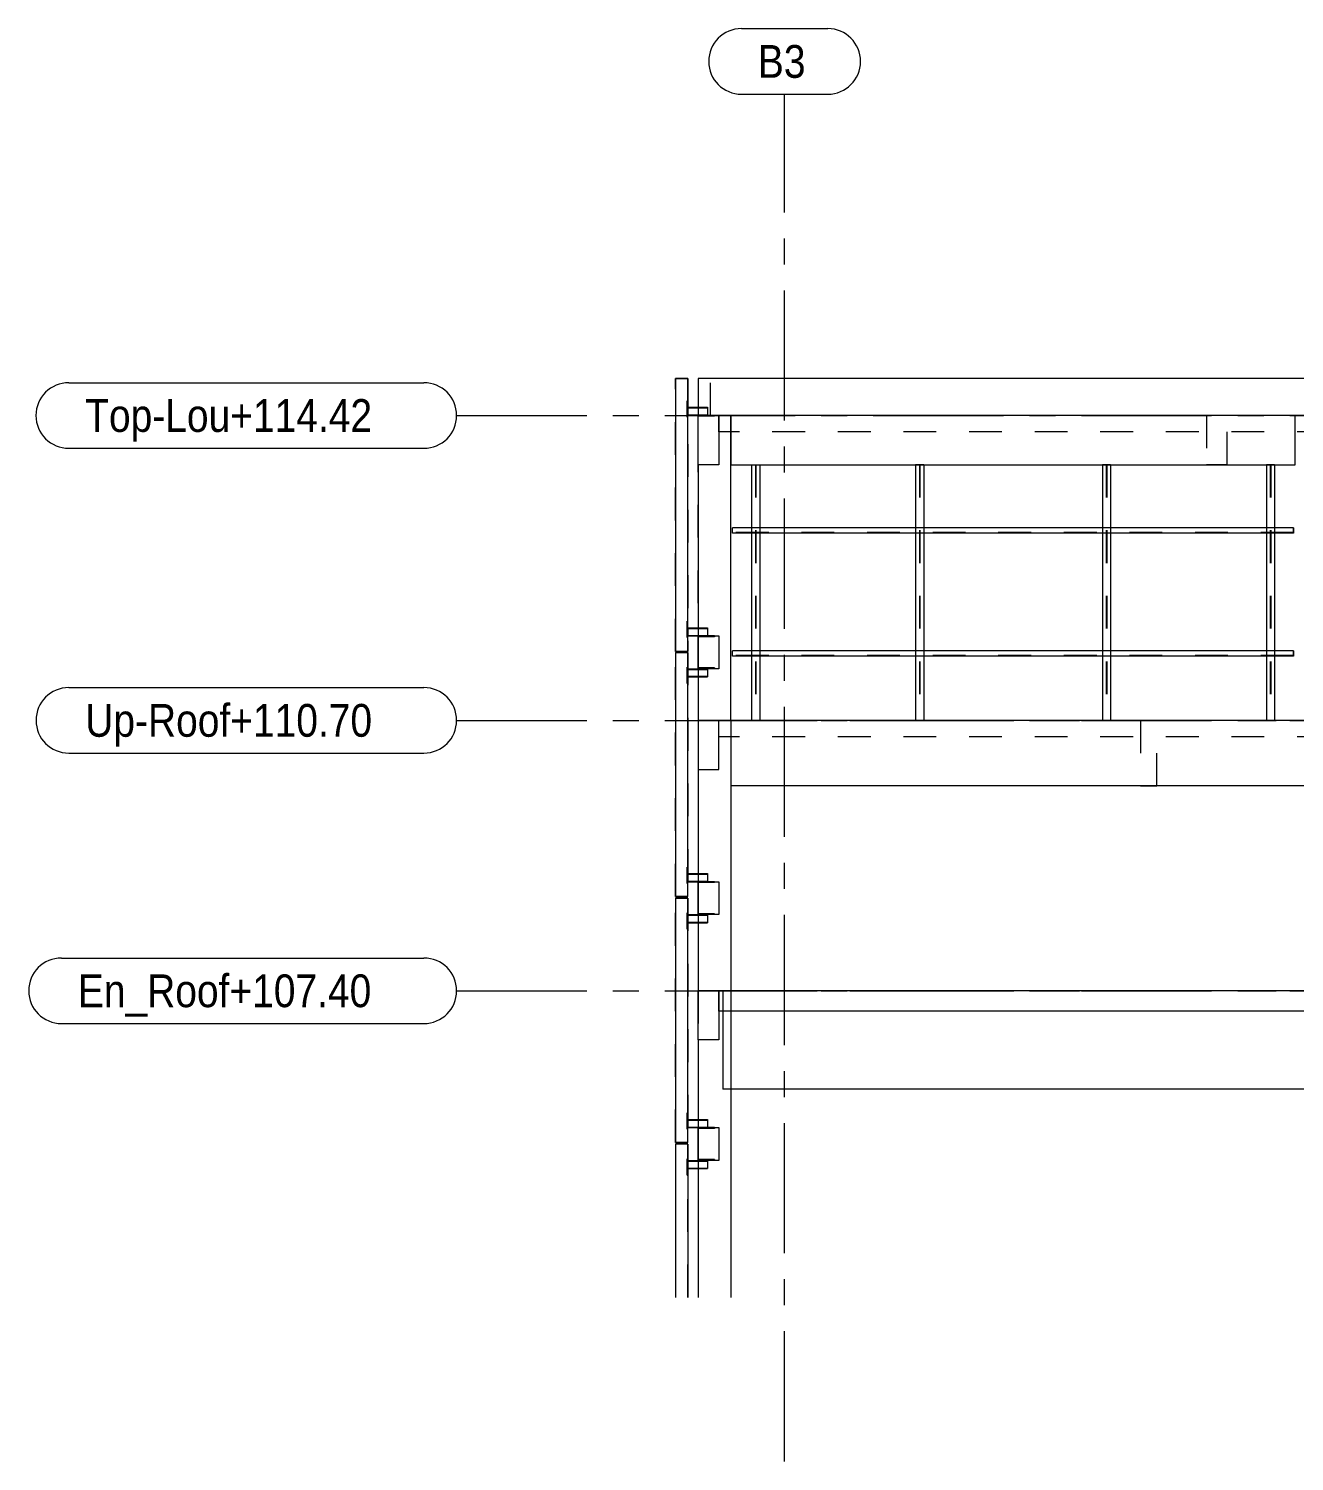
# Model space of a CAD drawing. Header units: millimetres. Extents: x 652937 to 1670132, y 1473552 to 2851037.
# Drawn here: x 663621.54 to 663636.98, y 1524456.51 to 1524473.99 of the extents above; entities that cross this region are included whole.
import ezdxf

# ---------------------------------------------------------------- set-up
doc = ezdxf.new("R2010")
doc.units = ezdxf.units.MM
doc.linetypes.add('XKITLINE00', pattern=[0])
doc.linetypes.add('XKITLINE02', pattern=[4, 2, -2])
doc.layers.add('Part', color=7, linetype='Continuous', lineweight=0)
doc.layers.add('S-GRID', color=7, linetype='Continuous', lineweight=9)
doc.styles.add('Arial', font='arial.ttf')

# ---------------------------------------------------------------- blocks, each defined once
blk = doc.blocks.new('*A26392226')
at = {"layer": 'S-GRID', "color": 7, "linetype": 'XKITLINE00', "lineweight": 0}
for p, q in [((786.549204, 142.722396), (794.486704, 142.722396)), ((796.074204, 142.722396), (797.661704, 142.722396)), ((799.249204, 142.722396), (807.186704, 142.722396)), ((808.774204, 142.722396), (810.361704, 142.722396)), ((811.949204, 142.722396), (819.886704, 142.722396)), ((821.474204, 142.722396), (823.061704, 142.722396)), ((824.649204, 142.722396), (832.586704, 142.722396)), ((834.174204, 142.722396), (835.761704, 142.722396)), ((837.349204, 142.722396), (845.286704, 142.722396)), ((846.874204, 142.722396), (848.461704, 142.722396)), ((850.049204, 142.722396), (857.986704, 142.722396)), ((859.574204, 142.722396), (861.161704, 142.722396)), ((862.749204, 142.722396), (870.686704, 142.722396)), ((872.274204, 142.722396), (873.861704, 142.722396)), ((875.449204, 142.722396), (883.386704, 142.722396)), ((884.974204, 142.722396), (886.561704, 142.722396)), ((888.149204, 142.722396), (896.086704, 142.722396)), ((897.674204, 142.722396), (899.261704, 142.722396))]:
    blk.add_line(p, q, dxfattribs=at)
at = {"layer": 'S-GRID', "color": 7, "style": 'Arial', "width": 0.85}
blk.add_text('En_Roof+107.40', height=2, dxfattribs=at).set_placement((763.453501, 141.722396))
blk = doc.blocks.new('*A26402227')
at = {"layer": 'Part', "color": 7, "linetype": 'XKITLINE00', "lineweight": 0}
for p, q in [((883.549204, 142.722396), (802.529204, 142.722396)), ((802.529204, 142.722396), (802.529204, 141.472396)), ((883.549204, 142.722396), (883.549204, 141.472396)), ((883.549204, 141.472396), (802.529204, 141.472396))]:
    blk.add_line(p, q, dxfattribs=at)
blk = doc.blocks.new('*A26412228')
at = {"layer": 'Part', "color": 7, "linetype": 'XKITLINE02', "lineweight": 0}
for p, q in [((802.529204, 142.722396), (883.549204, 142.722396)), ((802.529204, 141.472396), (802.529204, 142.722396)), ((883.549204, 142.722396), (883.549204, 141.472396)), ((883.549204, 141.472396), (802.529204, 141.472396))]:
    blk.add_line(p, q, dxfattribs=at)
blk = doc.blocks.new('*A26422229')
at = {"layer": 'Part', "color": 7, "linetype": 'XKITLINE02', "lineweight": 0}
for p, q in [((855.03419, 142.722396), (802.778838, 142.722396)), ((802.778838, 142.722396), (802.778838, 141.472396)), ((855.03419, 142.722396), (855.03419, 136.722396))]:
    blk.add_line(p, q, dxfattribs=at)
at = {"layer": 'Part', "color": 7, "linetype": 'XKITLINE00', "lineweight": 0}
for p in [(802.778838, 141.472396), (855.03419, 136.722396)]:
    blk.add_line(p, (802.778838, 136.722396), dxfattribs=at)
blk = doc.blocks.new('*A26432230')
at = {"layer": 'S-GRID', "color": 7, "linetype": 'XKITLINE00', "lineweight": 0}
for p, q in [((786.549204, 177.822396), (794.486704, 177.822396)), ((796.074204, 177.822396), (797.661704, 177.822396)), ((799.249204, 177.822396), (807.186704, 177.822396)), ((808.774204, 177.822396), (810.361704, 177.822396)), ((811.949204, 177.822396), (819.886704, 177.822396)), ((821.474204, 177.822396), (823.061704, 177.822396)), ((824.649204, 177.822396), (832.586704, 177.822396)), ((834.174204, 177.822396), (835.761704, 177.822396)), ((837.349204, 177.822396), (845.286704, 177.822396)), ((846.874204, 177.822396), (848.461704, 177.822396)), ((850.049204, 177.822396), (857.986704, 177.822396)), ((859.574204, 177.822396), (861.161704, 177.822396)), ((862.749204, 177.822396), (870.686704, 177.822396)), ((872.274204, 177.822396), (873.861704, 177.822396)), ((875.449204, 177.822396), (883.386704, 177.822396)), ((884.974204, 177.822396), (886.561704, 177.822396)), ((888.149204, 177.822396), (896.086704, 177.822396)), ((897.674204, 177.822396), (899.261704, 177.822396))]:
    blk.add_line(p, q, dxfattribs=at)
at = {"layer": 'S-GRID', "color": 7, "style": 'Arial', "width": 0.85}
blk.add_text('Top-Lou+114.42', height=2, dxfattribs=at).set_placement((763.89979, 176.822396))
blk = doc.blocks.new('*A26442231')
at = {"layer": 'Part', "color": 7, "linetype": 'XKITLINE00', "lineweight": 0}
for p, q in [((885.049205, 180.072396), (801.279205, 180.072396)), ((801.279205, 180.072396), (801.279205, 177.822396)), ((885.049205, 180.072396), (885.049205, 177.822396)), ((883.799347, 177.822396), (802.529204, 177.822396))]:
    blk.add_line(p, q, dxfattribs=at)
at = {"layer": 'Part', "color": 7, "linetype": 'XKITLINE02', "lineweight": 0}
for p, q in [((802.029205, 177.822396), (802.029205, 180.072396)), ((884.299205, 177.822396), (884.299205, 180.072396)), ((802.529204, 177.822396), (801.279205, 177.822396)), ((885.049205, 177.822396), (883.799347, 177.822396))]:
    blk.add_line(p, q, dxfattribs=at)
blk = doc.blocks.new('*A26452232')
at = {"layer": 'Part', "color": 7, "linetype": 'XKITLINE02', "lineweight": 0}
for p, q in [((883.799355, 177.822396), (802.529202, 177.822396)), ((802.529202, 176.822396), (802.529202, 177.822396)), ((883.799352, 177.822396), (883.799352, 176.822396)), ((883.799352, 176.822396), (802.529202, 176.822396)), ((883.799352, 176.822396), (883.799355, 176.822396))]:
    blk.add_line(p, q, dxfattribs=at)
blk = doc.blocks.new('*A26462233')
at = {"layer": 'Part', "color": 7, "linetype": 'XKITLINE00', "lineweight": 0}
for p, q in [((837.679179, 177.822396), (803.279204, 177.822396)), ((803.279204, 177.822396), (803.279204, 174.822396)), ((837.679179, 174.822396), (837.679179, 177.822396)), ((803.279204, 174.822396), (837.679179, 174.822396))]:
    blk.add_line(p, q, dxfattribs=at)
blk = doc.blocks.new('*A26472234')
at = {"layer": 'Part', "color": 7, "linetype": 'XKITLINE00', "lineweight": 0}
for p, q in [((837.579172, 170.972396), (803.379173, 170.972396)), ((803.379173, 170.647396), (803.379173, 170.972396)), ((837.579172, 170.647396), (803.379173, 170.647396)), ((837.579173, 170.972396), (837.579172, 170.972396)), ((837.579172, 170.972396), (837.579172, 170.647396)), ((837.579172, 170.647396), (837.579187, 170.647396))]:
    blk.add_line(p, q, dxfattribs=at)
at = {"layer": 'Part', "color": 7, "linetype": 'XKITLINE02', "lineweight": 0}
for p, q in [((803.379174, 170.677396), (803.379174, 170.972396)), ((837.579186, 170.677396), (803.379174, 170.677396)), ((803.379186, 170.677396), (803.379186, 170.972396)), ((803.379187, 170.647396), (803.379187, 170.972396)), ((837.579187, 170.972396), (837.579172, 170.972396)), ((837.579187, 170.647396), (837.579172, 170.647396)), ((837.579173, 170.677396), (837.579173, 170.972396)), ((837.579186, 170.677396), (837.579173, 170.677396)), ((837.579187, 170.972396), (837.579186, 170.972396)), ((837.579186, 170.972396), (837.579186, 170.677396)), ((837.579187, 170.647396), (837.579187, 170.972396))]:
    blk.add_line(p, q, dxfattribs=at)
blk = doc.blocks.new('*A26482235')
at = {"layer": 'S-GRID', "color": 7, "linetype": 'XKITLINE00', "lineweight": 0}
for p, q in [((786.549204, 159.222396), (794.486704, 159.222396)), ((796.074204, 159.222396), (797.661704, 159.222396)), ((799.249204, 159.222396), (807.186704, 159.222396)), ((808.774204, 159.222396), (810.361704, 159.222396)), ((811.949204, 159.222396), (819.886704, 159.222396)), ((821.474204, 159.222396), (823.061704, 159.222396)), ((824.649204, 159.222396), (832.586704, 159.222396)), ((834.174204, 159.222396), (835.761704, 159.222396)), ((837.349204, 159.222396), (845.286704, 159.222396)), ((846.874204, 159.222396), (848.461704, 159.222396)), ((850.049204, 159.222396), (857.986704, 159.222396)), ((859.574204, 159.222396), (861.161704, 159.222396)), ((862.749204, 159.222396), (870.686704, 159.222396)), ((872.274204, 159.222396), (873.861704, 159.222396)), ((875.449204, 159.222396), (883.386704, 159.222396)), ((884.974204, 159.222396), (886.561704, 159.222396)), ((888.149204, 159.222396), (896.086704, 159.222396)), ((897.674204, 159.222396), (899.261704, 159.222396))]:
    blk.add_line(p, q, dxfattribs=at)
at = {"layer": 'S-GRID', "color": 7, "style": 'Arial', "width": 0.85}
blk.add_text('Up-Roof+110.70', height=2, dxfattribs=at).set_placement((763.90272, 158.222396))
blk = doc.blocks.new('*A26492236')
at = {"layer": 'S-GRID', "color": 7, "linetype": 'XKITLINE00', "lineweight": 0}
for p, q in [((806.549204, 190.21263), (806.549204, 197.425407)), ((806.549204, 187.03763), (806.549204, 188.62513)), ((806.549204, 177.51263), (806.549204, 185.45013)), ((806.549204, 174.33763), (806.549204, 175.92513)), ((806.549204, 164.81263), (806.549204, 172.75013)), ((806.549204, 161.63763), (806.549204, 163.22513)), ((806.549204, 152.11263), (806.549204, 160.05013)), ((806.549204, 148.93763), (806.549204, 150.52513)), ((806.549204, 139.41263), (806.549204, 147.35013)), ((806.549204, 136.23763), (806.549204, 137.82513)), ((806.549204, 126.71263), (806.549204, 134.65013)), ((806.549204, 123.53763), (806.549204, 125.12513)), ((806.549204, 114.01263), (806.549204, 121.95013))]:
    blk.add_line(p, q, dxfattribs=at)
at = {"layer": 'S-GRID', "color": 7, "style": 'Arial', "width": 0.85}
blk.add_text('B3', height=2, dxfattribs=at).set_placement((804.917857, 198.425407))
blk = doc.blocks.new('*A26502237')
at = {"layer": 'S-GRID', "color": 7, "linetype": 'XKITLINE00', "lineweight": 0}
for p, q in [((803.917857, 201.425407), (809.180552, 201.425407)), ((803.917857, 197.425407), (809.180552, 197.425407))]:
    blk.add_line(p, q, dxfattribs=at)
for centre, start, end in [((803.917857, 199.425407), 90, 270), ((809.180552, 199.425407), 270, 90)]:
    blk.add_arc(centre, 2, start, end, dxfattribs=at)
blk = doc.blocks.new('*A26702257')
at = {"layer": 'Part', "color": 7, "linetype": 'XKITLINE02', "lineweight": 0}
for p, q in [((802.529207, 159.222396), (883.799204, 159.222396)), ((802.529207, 158.222396), (802.529207, 159.222396)), ((883.799204, 159.222396), (883.799204, 158.222396)), ((883.799204, 158.222396), (802.529207, 158.222396))]:
    blk.add_line(p, q, dxfattribs=at)
blk = doc.blocks.new('*A26722259')
at = {"layer": 'Part', "color": 7, "linetype": 'XKITLINE02', "lineweight": 0}
for p, q in [((802.529204, 159.222396), (801.279204, 159.222396)), ((801.279204, 159.222396), (801.279204, 156.222396)), ((802.529204, 156.222396), (802.529204, 159.222396)), ((801.279204, 156.222396), (802.529204, 156.222396))]:
    blk.add_line(p, q, dxfattribs=at)
blk = doc.blocks.new('*A26732260')
at = {"layer": 'Part', "color": 7, "linetype": 'XKITLINE00', "lineweight": 0}
for p, q in [((801.279204, 147.372396), (801.279204, 149.372396)), ((801.279204, 149.372396), (802.529204, 149.372396)), ((802.529204, 149.372396), (802.529204, 147.372396)), ((802.529204, 147.372396), (801.279204, 147.372396))]:
    blk.add_line(p, q, dxfattribs=at)
blk = doc.blocks.new('*A26742261')
at = {"layer": 'Part', "color": 7, "linetype": 'XKITLINE00', "lineweight": 0}
for p, q in [((801.279204, 162.372396), (801.279204, 164.372396)), ((801.279204, 164.372396), (802.529204, 164.372396)), ((802.529204, 164.372396), (802.529204, 162.372396)), ((802.529204, 162.372396), (801.279204, 162.372396))]:
    blk.add_line(p, q, dxfattribs=at)
blk = doc.blocks.new('*A26842271')
at = {"layer": 'Part', "color": 7, "linetype": 'XKITLINE00', "lineweight": 0}
for p, q in [((803.279204, 159.222396), (803.279204, 155.222396)), ((838.929179, 159.222396), (803.279204, 159.222396)), ((838.929179, 155.222396), (838.929179, 159.222396)), ((838.929179, 155.222396), (803.279204, 155.222396))]:
    blk.add_line(p, q, dxfattribs=at)
blk = doc.blocks.new('*A26852272')
at = {"layer": 'Part', "color": 7, "linetype": 'XKITLINE02', "lineweight": 0}
for p, q in [((829.249204, 159.222396), (828.249204, 159.222396)), ((828.249204, 159.222396), (828.249204, 155.222396)), ((829.249204, 155.222396), (829.249204, 159.222396)), ((828.249204, 155.222396), (829.249204, 155.222396))]:
    blk.add_line(p, q, dxfattribs=at)
blk = doc.blocks.new('*A26862273')
at = {"layer": 'Part', "color": 7, "linetype": 'XKITLINE00', "lineweight": 0}
for p, q in [((837.579172, 163.472396), (803.379173, 163.472396)), ((803.379173, 163.147396), (803.379173, 163.472396)), ((837.579173, 163.472396), (837.579172, 163.472396)), ((837.579172, 163.472396), (837.579172, 163.147396)), ((837.579172, 163.147396), (803.379173, 163.147396)), ((837.579172, 163.147396), (837.579187, 163.147396))]:
    blk.add_line(p, q, dxfattribs=at)
at = {"layer": 'Part', "color": 7, "linetype": 'XKITLINE02', "lineweight": 0}
for p, q in [((803.379174, 163.177396), (803.379174, 163.472396)), ((803.379186, 163.177396), (803.379186, 163.472396)), ((803.379187, 163.147396), (803.379187, 163.472396)), ((837.579187, 163.472396), (837.579172, 163.472396)), ((837.579173, 163.177396), (837.579173, 163.472396)), ((837.579187, 163.472396), (837.579186, 163.472396)), ((837.579186, 163.472396), (837.579186, 163.177396)), ((837.579187, 163.147396), (837.579187, 163.472396)), ((837.579186, 163.177396), (803.379174, 163.177396)), ((837.579187, 163.147396), (837.579172, 163.147396)), ((837.579186, 163.177396), (837.579173, 163.177396))]:
    blk.add_line(p, q, dxfattribs=at)
blk = doc.blocks.new('*A26892276')
at = {"layer": 'Part', "color": 7, "linetype": 'XKITLINE00', "lineweight": 0}
for p, q in [((835.929179, 174.822396), (835.929179, 170.972396)), ((836.429179, 174.822396), (836.429179, 170.972396)), ((835.929179, 170.647396), (835.929179, 163.472396)), ((836.429179, 170.647396), (836.429179, 163.472396)), ((835.929179, 163.147396), (835.929179, 159.222396)), ((836.429179, 163.147396), (836.429179, 159.222396))]:
    blk.add_line(p, q, dxfattribs=at)
at = {"layer": 'Part', "color": 7, "linetype": 'XKITLINE02', "lineweight": 0}
for p, q in [((836.429179, 174.822396), (835.929179, 174.822396)), ((836.164179, 174.822396), (836.164179, 159.222396)), ((836.194179, 174.822396), (836.194179, 159.222396)), ((835.929179, 170.972396), (835.929179, 170.647396)), ((836.429179, 170.972396), (836.429179, 170.647396)), ((835.929179, 163.472396), (835.929179, 163.147396)), ((836.429179, 163.472396), (836.429179, 163.147396)), ((836.429179, 159.222396), (835.929179, 159.222396))]:
    blk.add_line(p, q, dxfattribs=at)
blk = doc.blocks.new('*A26902277')
at = {"layer": 'Part', "color": 7, "linetype": 'XKITLINE00', "lineweight": 0}
for p, q in [((825.929179, 174.822396), (825.929179, 170.972396)), ((826.429179, 174.822396), (826.429179, 170.972396)), ((825.929179, 170.647396), (825.929179, 163.472396)), ((826.429179, 170.647396), (826.429179, 163.472396)), ((825.929179, 163.147396), (825.929179, 159.222396)), ((826.429179, 163.147396), (826.429179, 159.222396))]:
    blk.add_line(p, q, dxfattribs=at)
at = {"layer": 'Part', "color": 7, "linetype": 'XKITLINE02', "lineweight": 0}
for p, q in [((826.429179, 174.822396), (825.929179, 174.822396)), ((826.164179, 174.822396), (826.164179, 159.222396)), ((826.194179, 174.822396), (826.194179, 159.222396)), ((825.929179, 170.972396), (825.929179, 170.647396)), ((826.429179, 170.972396), (826.429179, 170.647396)), ((825.929179, 163.472396), (825.929179, 163.147396)), ((826.429179, 163.472396), (826.429179, 163.147396)), ((826.429179, 159.222396), (825.929179, 159.222396))]:
    blk.add_line(p, q, dxfattribs=at)
blk = doc.blocks.new('*A26922279')
at = {"layer": 'Part', "color": 7, "linetype": 'XKITLINE00', "lineweight": 0}
for p, q in [((803.279204, 159.222396), (801.279204, 159.222396)), ((801.279204, 159.222396), (801.279204, 149.372396)), ((803.279204, 159.222396), (803.279204, 142.722396)), ((801.279204, 147.372396), (801.279204, 142.722396))]:
    blk.add_line(p, q, dxfattribs=at)
at = {"layer": 'Part', "color": 7, "linetype": 'XKITLINE02', "lineweight": 0}
for p, q in [((801.279204, 149.372396), (801.279204, 147.372396)), ((801.279204, 142.722396), (803.279204, 142.722396))]:
    blk.add_line(p, q, dxfattribs=at)
blk = doc.blocks.new('*A26932280')
at = {"layer": 'Part', "color": 7, "linetype": 'XKITLINE02', "lineweight": 0}
for p, q in [((801.279204, 162.372396), (801.279204, 177.822396)), ((801.279204, 177.822396), (802.529204, 177.822396)), ((801.279204, 164.372396), (801.279204, 162.372396))]:
    blk.add_line(p, q, dxfattribs=at)
at = {"layer": 'Part', "color": 7, "linetype": 'XKITLINE00', "lineweight": 0}
for p, q in [((803.279204, 177.822396), (802.529204, 177.822396)), ((803.279204, 159.222396), (803.279204, 177.822396)), ((801.279204, 174.822396), (801.279204, 164.372396)), ((801.279204, 162.372396), (801.279204, 159.222396)), ((801.279204, 159.222396), (803.279204, 159.222396))]:
    blk.add_line(p, q, dxfattribs=at)
blk = doc.blocks.new('*A26942281')
at = {"layer": 'Part', "color": 7, "linetype": 'XKITLINE00', "lineweight": 0}
for p, q in [((814.529228, 174.822396), (814.529228, 170.972396)), ((815.029228, 174.822396), (815.029228, 170.972396)), ((814.529228, 170.647396), (814.529228, 163.472396)), ((815.029228, 170.647396), (815.029228, 163.472396)), ((814.529228, 163.147396), (814.529228, 159.222396)), ((815.029228, 163.147396), (815.029228, 159.222396))]:
    blk.add_line(p, q, dxfattribs=at)
at = {"layer": 'Part', "color": 7, "linetype": 'XKITLINE02', "lineweight": 0}
for p, q in [((815.029228, 174.822396), (814.529228, 174.822396)), ((814.764228, 174.822396), (814.764228, 159.222396)), ((814.794228, 174.822396), (814.794228, 159.222396)), ((814.529228, 170.972396), (814.529228, 170.647396)), ((815.029228, 170.972396), (815.029228, 170.647396)), ((814.529228, 163.472396), (814.529228, 163.147396)), ((815.029228, 163.472396), (815.029228, 163.147396)), ((815.029228, 159.222396), (814.529228, 159.222396))]:
    blk.add_line(p, q, dxfattribs=at)
blk = doc.blocks.new('*A26952282')
at = {"layer": 'Part', "color": 7, "linetype": 'XKITLINE00', "lineweight": 0}
for p, q in [((804.529228, 174.822396), (804.529228, 170.972396)), ((805.029228, 174.822396), (805.029228, 170.972396)), ((804.529228, 170.647396), (804.529228, 163.472396)), ((805.029228, 170.647396), (805.029228, 163.472396)), ((804.529228, 163.147396), (804.529228, 159.222396)), ((805.029228, 163.147396), (805.029228, 159.222396))]:
    blk.add_line(p, q, dxfattribs=at)
at = {"layer": 'Part', "color": 7, "linetype": 'XKITLINE02', "lineweight": 0}
for p, q in [((804.529228, 174.822396), (805.029228, 174.822396)), ((804.764228, 174.822396), (804.764228, 159.222396)), ((804.794228, 174.822396), (804.794228, 159.222396)), ((804.529228, 170.972396), (804.529228, 170.647396)), ((805.029228, 170.972396), (805.029228, 170.647396)), ((804.529228, 163.472396), (804.529228, 163.147396)), ((805.029228, 163.472396), (805.029228, 163.147396)), ((804.529228, 159.222396), (805.029228, 159.222396))]:
    blk.add_line(p, q, dxfattribs=at)
blk = doc.blocks.new('*A26972283')
at = {"layer": 'Part', "color": 7, "linetype": 'XKITLINE02', "lineweight": 0}
for p, q in [((802.279258, 132.422396), (801.279258, 132.422396)), ((801.279258, 132.422396), (801.279258, 132.372396)), ((802.279258, 132.372396), (801.279258, 132.372396)), ((802.279258, 132.422396), (802.279258, 132.372396))]:
    blk.add_line(p, q, dxfattribs=at)
blk = doc.blocks.new('*A26982284')
at = {"layer": 'Part', "color": 7, "linetype": 'XKITLINE02', "lineweight": 0}
for p, q in [((802.279258, 149.372396), (801.279258, 149.372396)), ((801.279258, 149.372396), (801.279258, 149.322396)), ((802.279258, 149.322396), (801.279258, 149.322396)), ((802.279258, 149.372396), (802.279258, 149.322396))]:
    blk.add_line(p, q, dxfattribs=at)
blk = doc.blocks.new('*A26992285')
at = {"layer": 'Part', "color": 7, "linetype": 'XKITLINE02', "lineweight": 0}
for p, q in [((802.279258, 147.422396), (801.279258, 147.422396)), ((801.279258, 147.422396), (801.279258, 147.372396)), ((802.279258, 147.372396), (801.279258, 147.372396)), ((802.279258, 147.422396), (802.279258, 147.372396))]:
    blk.add_line(p, q, dxfattribs=at)
blk = doc.blocks.new('*A27002286')
at = {"layer": 'Part', "color": 7, "linetype": 'XKITLINE02', "lineweight": 0}
for p, q in [((802.279258, 134.372396), (801.279258, 134.372396)), ((801.279258, 134.372396), (801.279258, 134.322396)), ((802.279258, 134.322396), (801.279258, 134.322396)), ((802.279258, 134.372396), (802.279258, 134.322396))]:
    blk.add_line(p, q, dxfattribs=at)
blk = doc.blocks.new('*A27012287')
at = {"layer": 'Part', "color": 7, "linetype": 'XKITLINE02', "lineweight": 0}
for p, q in [((802.279258, 164.372396), (801.279258, 164.372396)), ((801.279258, 164.372396), (801.279258, 164.322396)), ((802.279258, 164.372396), (802.279258, 164.322396)), ((802.279258, 164.322396), (801.279258, 164.322396))]:
    blk.add_line(p, q, dxfattribs=at)
blk = doc.blocks.new('*A27022288')
at = {"layer": 'Part', "color": 7, "linetype": 'XKITLINE02', "lineweight": 0}
for p, q in [((802.279258, 162.422396), (801.279258, 162.422396)), ((801.279258, 162.422396), (801.279258, 162.372396)), ((802.279258, 162.372396), (801.279258, 162.372396)), ((802.279258, 162.422396), (802.279258, 162.372396))]:
    blk.add_line(p, q, dxfattribs=at)
blk = doc.blocks.new('*A27032289')
at = {"layer": 'Part', "color": 7, "linetype": 'XKITLINE02', "lineweight": 0}
for p, q in [((802.279258, 177.822396), (801.279258, 177.822396)), ((801.279258, 177.822396), (801.279258, 177.772396)), ((802.279258, 177.772396), (801.279258, 177.772396)), ((802.279258, 177.822396), (802.279258, 177.772396))]:
    blk.add_line(p, q, dxfattribs=at)
blk = doc.blocks.new('*A27042290')
at = {"layer": 'Part', "color": 7, "linetype": 'XKITLINE00', "lineweight": 0}
for p, q in [((800.649217, 180.072396), (799.899217, 180.072396)), ((799.899217, 180.072396), (799.899217, 163.422396)), ((800.649217, 163.422396), (800.649217, 180.072396)), ((799.899217, 163.422396), (800.649217, 163.422396)), ((800.649217, 163.372396), (799.899217, 163.372396)), ((799.899217, 163.372396), (799.899217, 148.472396)), ((800.649217, 148.472396), (800.649217, 163.372396)), ((799.899217, 148.472396), (800.649217, 148.472396)), ((800.649217, 148.372396), (799.899217, 148.372396)), ((799.899217, 148.372396), (799.899217, 133.472396)), ((800.649217, 133.472396), (800.649217, 148.372396)), ((799.899217, 133.472396), (800.649217, 133.472396)), ((800.649217, 133.372396), (799.899217, 133.372396)), ((799.899217, 133.372396), (799.899217, 124.01263)), ((800.649217, 133.372396), (800.649217, 124.01263))]:
    blk.add_line(p, q, dxfattribs=at)
blk = doc.blocks.new('*A27052291')
at = {"layer": 'Part', "color": 7, "linetype": 'XKITLINE02', "lineweight": 0}
for p, q in [((799.899217, 180.072396), (800.649217, 180.072396)), ((799.899217, 163.422396), (799.899217, 180.072396)), ((800.649217, 180.072396), (800.649217, 163.422396)), ((800.649217, 163.422396), (799.899217, 163.422396)), ((799.899217, 163.372396), (800.649217, 163.372396)), ((799.899217, 148.472396), (799.899217, 163.372396)), ((800.649217, 163.372396), (800.649217, 148.472396)), ((800.649217, 148.472396), (799.899217, 148.472396)), ((799.899217, 148.372396), (800.649217, 148.372396)), ((799.899217, 133.472396), (799.899217, 148.372396)), ((800.649217, 148.372396), (800.649217, 133.472396)), ((800.649217, 133.472396), (799.899217, 133.472396)), ((800.649217, 133.372396), (799.899217, 133.372396)), ((799.899217, 133.372396), (799.899217, 124.01263)), ((800.649217, 124.01263), (800.649217, 133.372396))]:
    blk.add_line(p, q, dxfattribs=at)
blk = doc.blocks.new('*A27062292')
at = {"layer": 'Part', "color": 7, "linetype": 'XKITLINE02', "lineweight": 0}
for p, q in [((800.599217, 135.272396), (800.599252, 135.272396)), ((800.599217, 134.272396), (800.599217, 135.272396)), ((800.599217, 135.272396), (800.649252, 135.272396)), ((800.599252, 135.272396), (800.599252, 134.272396)), ((800.649217, 134.272396), (800.649217, 135.272396)), ((800.649252, 134.272396), (800.649252, 135.272396)), ((800.599252, 134.272396), (800.599217, 134.272396)), ((800.599217, 134.272396), (800.649252, 134.272396))]:
    blk.add_line(p, q, dxfattribs=at)
blk = doc.blocks.new('*A27072293')
at = {"layer": 'Part', "color": 7, "linetype": 'XKITLINE00', "lineweight": 0}
for p, q in [((800.649234, 134.872396), (801.279204, 134.872396)), ((800.649234, 134.834896), (801.279204, 134.834896)), ((800.649234, 134.409896), (801.279204, 134.409896)), ((800.649234, 134.372396), (801.279204, 134.372396))]:
    blk.add_line(p, q, dxfattribs=at)
at = {"layer": 'Part', "color": 7, "linetype": 'XKITLINE02', "lineweight": 0}
for p, q in [((800.649234, 134.872396), (800.649234, 134.372396)), ((801.279204, 134.872396), (801.849234, 134.872396)), ((801.279204, 134.834896), (801.849234, 134.834896)), ((801.849234, 134.872396), (801.849234, 134.372396)), ((801.279204, 134.409896), (801.849234, 134.409896)), ((801.279204, 134.372396), (801.849234, 134.372396))]:
    blk.add_line(p, q, dxfattribs=at)
blk = doc.blocks.new('*A27082294')
at = {"layer": 'Part', "color": 7, "linetype": 'XKITLINE02', "lineweight": 0}
for p, q in [((800.599217, 132.472396), (800.599252, 132.472396)), ((800.599217, 131.472396), (800.599217, 132.472396)), ((800.599217, 132.472396), (800.649252, 132.472396)), ((800.599252, 132.472396), (800.599252, 131.472396)), ((800.649217, 131.472396), (800.649217, 132.472396)), ((800.649252, 131.472396), (800.649252, 132.472396)), ((800.599252, 131.472396), (800.599217, 131.472396)), ((800.599217, 131.472396), (800.649252, 131.472396))]:
    blk.add_line(p, q, dxfattribs=at)
blk = doc.blocks.new('*A27092295')
at = {"layer": 'Part', "color": 7, "linetype": 'XKITLINE00', "lineweight": 0}
for p, q in [((800.649234, 132.372396), (801.279204, 132.372396)), ((800.649234, 132.334896), (801.279204, 132.334896)), ((800.649234, 131.909896), (801.279204, 131.909896)), ((800.649234, 131.872396), (801.279204, 131.872396))]:
    blk.add_line(p, q, dxfattribs=at)
at = {"layer": 'Part', "color": 7, "linetype": 'XKITLINE02', "lineweight": 0}
for p, q in [((800.649234, 132.372396), (800.649234, 131.872396)), ((801.279204, 132.372396), (801.849234, 132.372396)), ((801.279204, 132.334896), (801.849234, 132.334896)), ((801.849234, 132.372396), (801.849234, 131.872396)), ((801.279204, 131.909896), (801.849234, 131.909896)), ((801.279204, 131.872396), (801.849234, 131.872396))]:
    blk.add_line(p, q, dxfattribs=at)
blk = doc.blocks.new('*A27102296')
at = {"layer": 'Part', "color": 7, "linetype": 'XKITLINE02', "lineweight": 0}
for p, q in [((800.599217, 147.472396), (800.599252, 147.472396)), ((800.599217, 146.472396), (800.599217, 147.472396)), ((800.599217, 147.472396), (800.649252, 147.472396)), ((800.599252, 147.472396), (800.599252, 146.472396)), ((800.649217, 146.472396), (800.649217, 147.472396)), ((800.649252, 146.472396), (800.649252, 147.472396)), ((800.599252, 146.472396), (800.599217, 146.472396)), ((800.599217, 146.472396), (800.649252, 146.472396))]:
    blk.add_line(p, q, dxfattribs=at)
blk = doc.blocks.new('*A27112297')
at = {"layer": 'Part', "color": 7, "linetype": 'XKITLINE00', "lineweight": 0}
for p, q in [((800.649234, 147.372396), (801.279204, 147.372396)), ((800.649234, 147.334896), (801.279204, 147.334896)), ((800.649234, 146.909896), (801.279204, 146.909896)), ((800.649234, 146.872396), (801.279204, 146.872396))]:
    blk.add_line(p, q, dxfattribs=at)
at = {"layer": 'Part', "color": 7, "linetype": 'XKITLINE02', "lineweight": 0}
for p, q in [((800.649234, 147.372396), (800.649234, 146.872396)), ((801.279204, 147.372396), (801.849234, 147.372396)), ((801.279204, 147.334896), (801.849234, 147.334896)), ((801.279204, 146.909896), (801.849234, 146.909896)), ((801.279204, 146.872396), (801.849234, 146.872396)), ((801.849234, 147.372396), (801.849234, 146.872396))]:
    blk.add_line(p, q, dxfattribs=at)
blk = doc.blocks.new('*A27122298')
at = {"layer": 'Part', "color": 7, "linetype": 'XKITLINE02', "lineweight": 0}
for p, q in [((800.599217, 150.272396), (800.599252, 150.272396)), ((800.599217, 149.272396), (800.599217, 150.272396)), ((800.599217, 150.272396), (800.649252, 150.272396)), ((800.599252, 150.272396), (800.599252, 149.272396)), ((800.649217, 149.272396), (800.649217, 150.272396)), ((800.649252, 149.272396), (800.649252, 150.272396)), ((800.599252, 149.272396), (800.599217, 149.272396)), ((800.599217, 149.272396), (800.649252, 149.272396))]:
    blk.add_line(p, q, dxfattribs=at)
blk = doc.blocks.new('*A27132299')
at = {"layer": 'Part', "color": 7, "linetype": 'XKITLINE00', "lineweight": 0}
for p, q in [((800.649234, 149.872396), (801.279204, 149.872396)), ((800.649234, 149.834896), (801.279204, 149.834896)), ((800.649234, 149.409896), (801.279204, 149.409896)), ((800.649234, 149.372396), (801.279204, 149.372396))]:
    blk.add_line(p, q, dxfattribs=at)
at = {"layer": 'Part', "color": 7, "linetype": 'XKITLINE02', "lineweight": 0}
for p, q in [((800.649234, 149.872396), (800.649234, 149.372396)), ((801.279204, 149.872396), (801.849234, 149.872396)), ((801.279204, 149.834896), (801.849234, 149.834896)), ((801.849234, 149.872396), (801.849234, 149.372396)), ((801.279204, 149.409896), (801.849234, 149.409896)), ((801.279204, 149.372396), (801.849234, 149.372396))]:
    blk.add_line(p, q, dxfattribs=at)
blk = doc.blocks.new('*A27142300')
at = {"layer": 'Part', "color": 7, "linetype": 'XKITLINE00', "lineweight": 0}
for p, q in [((800.649234, 162.372396), (801.279204, 162.372396)), ((800.649234, 162.334896), (801.279204, 162.334896)), ((800.649234, 161.909896), (801.279204, 161.909896)), ((800.649234, 161.872396), (801.279204, 161.872396))]:
    blk.add_line(p, q, dxfattribs=at)
at = {"layer": 'Part', "color": 7, "linetype": 'XKITLINE02', "lineweight": 0}
for p, q in [((800.649234, 162.372396), (800.649234, 161.872396)), ((801.279204, 162.372396), (801.849234, 162.372396)), ((801.279204, 162.334896), (801.849234, 162.334896)), ((801.279204, 161.909896), (801.849234, 161.909896)), ((801.279204, 161.872396), (801.849234, 161.872396)), ((801.849234, 162.372396), (801.849234, 161.872396))]:
    blk.add_line(p, q, dxfattribs=at)
blk = doc.blocks.new('*A27152301')
at = {"layer": 'Part', "color": 7, "linetype": 'XKITLINE02', "lineweight": 0}
for p, q in [((800.599217, 162.472396), (800.599252, 162.472396)), ((800.599217, 161.472396), (800.599217, 162.472396)), ((800.599217, 162.472396), (800.649252, 162.472396)), ((800.599252, 162.472396), (800.599252, 161.472396)), ((800.649217, 161.472396), (800.649217, 162.472396)), ((800.649252, 161.472396), (800.649252, 162.472396)), ((800.599252, 161.472396), (800.599217, 161.472396)), ((800.599217, 161.472396), (800.649252, 161.472396))]:
    blk.add_line(p, q, dxfattribs=at)
blk = doc.blocks.new('*A27162302')
at = {"layer": 'Part', "color": 7, "linetype": 'XKITLINE02', "lineweight": 0}
for p, q in [((800.599217, 165.272396), (800.599252, 165.272396)), ((800.599217, 164.272396), (800.599217, 165.272396)), ((800.599217, 165.272396), (800.649252, 165.272396)), ((800.599252, 165.272396), (800.599252, 164.272396)), ((800.649217, 164.272396), (800.649217, 165.272396)), ((800.649252, 164.272396), (800.649252, 165.272396)), ((800.599252, 164.272396), (800.599217, 164.272396)), ((800.599217, 164.272396), (800.649252, 164.272396))]:
    blk.add_line(p, q, dxfattribs=at)
blk = doc.blocks.new('*A27172303')
at = {"layer": 'Part', "color": 7, "linetype": 'XKITLINE00', "lineweight": 0}
for p, q in [((800.649234, 164.872396), (801.279204, 164.872396)), ((800.649234, 164.834896), (801.279204, 164.834896)), ((800.649234, 164.409896), (801.279204, 164.409896)), ((800.649234, 164.372396), (801.279204, 164.372396))]:
    blk.add_line(p, q, dxfattribs=at)
at = {"layer": 'Part', "color": 7, "linetype": 'XKITLINE02', "lineweight": 0}
for p, q in [((800.649234, 164.872396), (800.649234, 164.372396)), ((801.279204, 164.872396), (801.849234, 164.872396)), ((801.279204, 164.834896), (801.849234, 164.834896)), ((801.279204, 164.409896), (801.849234, 164.409896)), ((801.279204, 164.372396), (801.849234, 164.372396)), ((801.849234, 164.872396), (801.849234, 164.372396))]:
    blk.add_line(p, q, dxfattribs=at)
blk = doc.blocks.new('*A27182304')
at = {"layer": 'Part', "color": 7, "linetype": 'XKITLINE02', "lineweight": 0}
for p, q in [((800.599217, 178.722396), (800.599252, 178.722396)), ((800.599217, 177.722396), (800.599217, 178.722396)), ((800.599217, 178.722396), (800.649252, 178.722396)), ((800.599252, 178.722396), (800.599252, 177.722396)), ((800.649217, 177.722396), (800.649217, 178.722396)), ((800.649252, 177.722396), (800.649252, 178.722396)), ((800.599252, 177.722396), (800.599217, 177.722396)), ((800.599217, 177.722396), (800.649252, 177.722396))]:
    blk.add_line(p, q, dxfattribs=at)
blk = doc.blocks.new('*A27192305')
at = {"layer": 'Part', "color": 7, "linetype": 'XKITLINE00', "lineweight": 0}
for p, q in [((800.649234, 178.322396), (801.279205, 178.322396)), ((800.649234, 178.284896), (801.279205, 178.284896)), ((800.649234, 177.859896), (801.279205, 177.859896)), ((800.649234, 177.822396), (801.279205, 177.822396))]:
    blk.add_line(p, q, dxfattribs=at)
at = {"layer": 'Part', "color": 7, "linetype": 'XKITLINE02', "lineweight": 0}
for p, q in [((800.649234, 178.322396), (800.649234, 177.822396)), ((801.279205, 178.322396), (801.849234, 178.322396)), ((801.849234, 178.322396), (801.849234, 177.822396)), ((801.279205, 178.284896), (801.849234, 178.284896)), ((801.279205, 177.859896), (801.849234, 177.859896)), ((801.279205, 177.822396), (801.849234, 177.822396))]:
    blk.add_line(p, q, dxfattribs=at)
blk = doc.blocks.new('*A27202306')
at = {"layer": 'S-GRID', "color": 7, "linetype": 'XKITLINE00', "lineweight": 0}
for p, q in [((762.453501, 144.722396), (784.549204, 144.722396)), ((762.453501, 140.722396), (784.549204, 140.722396))]:
    blk.add_line(p, q, dxfattribs=at)
for centre, start, end in [((762.453501, 142.722396), 90, 270), ((784.549204, 142.722396), 270, 90)]:
    blk.add_arc(centre, 2, start, end, dxfattribs=at)
blk = doc.blocks.new('*A27212307')
at = {"layer": 'Part', "color": 7, "linetype": 'XKITLINE00', "lineweight": 0}
for p, q in [((801.279204, 132.372396), (801.279204, 134.372396)), ((801.279204, 134.372396), (802.529204, 134.372396)), ((802.529204, 134.372396), (802.529204, 132.372396)), ((802.529204, 132.372396), (801.279204, 132.372396))]:
    blk.add_line(p, q, dxfattribs=at)
blk = doc.blocks.new('*A27222308')
at = {"layer": 'Part', "color": 7, "linetype": 'XKITLINE00', "lineweight": 0}
for p, q in [((801.279204, 139.722396), (801.279204, 142.722396)), ((801.279204, 142.722396), (802.529204, 142.722396)), ((802.529204, 142.722396), (802.529204, 139.722396)), ((802.529204, 139.722396), (801.279204, 139.722396))]:
    blk.add_line(p, q, dxfattribs=at)
blk = doc.blocks.new('*A27232309')
at = {"layer": 'Part', "color": 7, "linetype": 'XKITLINE02', "lineweight": 0}
for p, q in [((803.279204, 142.722396), (801.279204, 142.722396)), ((801.279204, 142.722396), (801.279204, 132.372396)), ((803.279204, 142.722396), (803.279204, 141.472396)), ((801.279204, 134.372396), (801.279204, 132.372396))]:
    blk.add_line(p, q, dxfattribs=at)
at = {"layer": 'Part', "color": 7, "linetype": 'XKITLINE00', "lineweight": 0}
for p, q in [((803.279204, 141.472396), (803.279204, 124.01263)), ((801.279204, 139.722396), (801.279204, 134.372396)), ((801.279204, 132.372396), (801.279204, 124.01263))]:
    blk.add_line(p, q, dxfattribs=at)
blk = doc.blocks.new('*A27242310')
at = {"layer": 'S-GRID', "color": 7, "linetype": 'XKITLINE00', "lineweight": 0}
for p, q in [((762.89979, 179.822396), (784.549204, 179.822396)), ((762.89979, 175.822396), (784.549204, 175.822396))]:
    blk.add_line(p, q, dxfattribs=at)
for centre, start, end in [((762.89979, 177.822396), 90, 270), ((784.549204, 177.822396), 270, 90)]:
    blk.add_arc(centre, 2, start, end, dxfattribs=at)
blk = doc.blocks.new('*A27252311')
at = {"layer": 'Part', "color": 7, "linetype": 'XKITLINE00', "lineweight": 0}
for p, q in [((801.279204, 174.822396), (801.279204, 177.822396)), ((801.279204, 177.822396), (802.529204, 177.822396)), ((802.529204, 177.822396), (802.529204, 174.822396)), ((802.529204, 174.822396), (801.279204, 174.822396))]:
    blk.add_line(p, q, dxfattribs=at)
blk = doc.blocks.new('*A27262312')
at = {"layer": 'S-GRID', "color": 7, "linetype": 'XKITLINE00', "lineweight": 0}
for p, q in [((762.90272, 161.222396), (784.549204, 161.222396)), ((762.90272, 157.222396), (784.549204, 157.222396))]:
    blk.add_line(p, q, dxfattribs=at)
for centre, start, end in [((762.90272, 159.222396), 90, 270), ((784.549204, 159.222396), 270, 90)]:
    blk.add_arc(centre, 2, start, end, dxfattribs=at)
blk = doc.blocks.new('*A27642350')
at = {"layer": 'Part', "color": 7, "linetype": 'XKITLINE02', "lineweight": 0}
for p, q in [((833.524179, 177.822396), (832.274177, 177.822396)), ((832.274177, 177.822396), (832.274177, 174.822396)), ((833.524177, 174.822396), (833.524177, 177.822396)), ((833.524179, 174.822396), (832.274177, 174.822396))]:
    blk.add_line(p, q, dxfattribs=at)

msp = doc.modelspace()

# ---------------------------------------------------------------- block references
at = {"color": 7, "lineweight": 0, "xscale": 0.2, "yscale": 0.2, "zscale": 0.2}
for name in ['*A26502237', '*A26492236', '*A27242310', '*A27042290', '*A27052291', '*A26442231', '*A26432230', '*A27182304', '*A27192305', '*A26932280', '*A27252311', '*A27032289', '*A26452232', '*A26462233', '*A27642350', '*A26952282', '*A26942281', '*A26902277', '*A26892276', '*A26472234', '*A27162302', '*A27172303', '*A26742261', '*A27012287', '*A26862273', '*A27152301', '*A27142300', '*A27022288', '*A27262312', '*A26482235', '*A26722259', '*A26922279', '*A26702257', '*A26842271', '*A26852272', '*A27122298', '*A27132299', '*A26732260', '*A26982284', '*A27102296', '*A27112297', '*A26992285', '*A27202306', '*A26392226', '*A27222308', '*A27232309', '*A26402227', '*A26412228', '*A26422229', '*A27062292', '*A27072293', '*A27212307', '*A27002286', '*A27082294', '*A27092295', '*A26972283']:
    msp.add_blockref(name, (663469.4503, 1524433.7087), dxfattribs=at)

doc.saveas('drawing.dxf')
